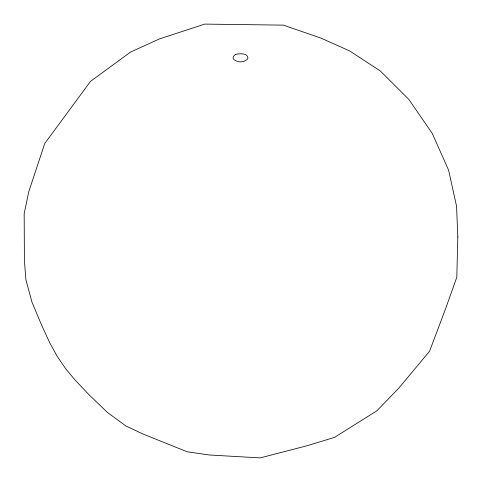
<?xml version="1.0" encoding="UTF-8"?>
<svg xmlns="http://www.w3.org/2000/svg" width="482" height="482" viewBox="0 0 482 482"><rect width="100%" height="100%" fill="white"/><g stroke="black" fill="none" stroke-linecap="round" stroke-linejoin="round"><path stroke-width="0.72" d="M457.822 236.939L456.803 277.234L445.488 308.998L429.583 351.209L398.939 387.992L376.81 410.845L334.635 437.331L307.239 445.705L260.16 457.9L209.176 454.978L187.173 451.779L143.178 434.101L125.941 425.998L107.51 412.526L88.947 394.668L75.391 380.364L65.793 368.887L57.117 356.192L49.869 343.045L41.964 325.977L31.945 302.063L25.914 279.789L24.401 260.503L24.178 213.653L28.812 191.559L44.748 143.485L90.489 81.392L130.532 52.068L159.259 38.988L204.772 24.1L283.374 25.136L321 38.126L349.595 50.887L380.298 70.962L408.73 99.256L432.221 133.375L448.609 170.182L456.575 206.302L457.822 236.939M235.258 54.653L234.089 55.677A7.296 3.922 -13 0 0 234.095 59.726L236.819 61.202A7.296 5.061 -0.1 0 0 244.241 61.16L246.929 59.654A7.296 3.916 12.6 0 0 246.862 55.605L245.675 54.593L244.139 54.153A7.29 2.784 -0.2 0 0 236.776 54.189L235.258 54.653"/></g></svg>
